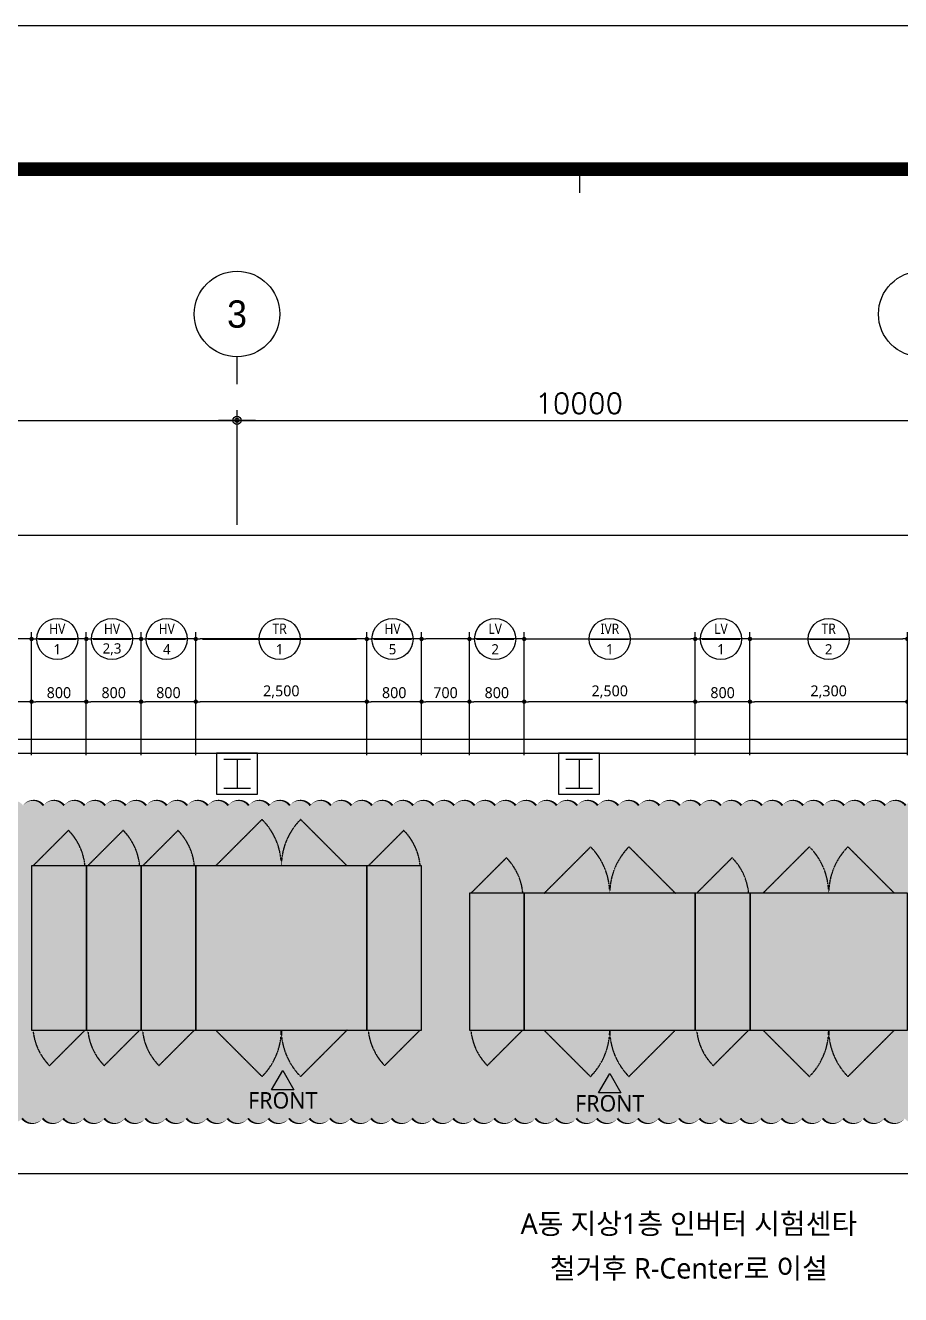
# Model space of a CAD drawing. Header units: millimetres. Extents: x -168200 to -84100, y 0 to 59400.
# Drawn here: x -137301 to -124508, y 40845 to 59400 of the extents above; entities that cross this region are included whole.
import ezdxf
from ezdxf.enums import TextEntityAlignment as Align
from ezdxf.xclip import XClip

# ---------------------------------------------------------------- set-up
doc = ezdxf.new("R2010")
doc.units = ezdxf.units.MM
doc.header["$XCLIPFRAME"] = 0
for name, pattern in [('CEN', [62, 60, -1, 0, -1]), ('CENTER', [55, 50, -2, 1, -2]), ('HIDDEN', [0.375, 0.25, -0.125])]:
    doc.linetypes.add(name, pattern=pattern)
doc.layers.get('Defpoints').update_dxf_attribs({"color": 167})
for name, color, linetype in [('arch', 8, 'Continuous'), ('cen', 1, 'CENTER'), ('DIM', 6, 'Continuous'), ('J', 7, 'Continuous'), ('SOL', 252, 'Continuous'), ('SYM', 3, 'Continuous'), ('XR-SHEET-SHT', 5, 'Continuous'), ('XREF', 7, 'CEN')]:
    doc.layers.add(name, color=color, linetype=linetype)
doc.layers.add('XR-SHEET-TEMP', color=171, linetype='Continuous', plot=False)
doc.styles.add('2', font='romanc.shx', dxfattribs={"bigfont": 'gsg1.shx'})
doc.styles.add('arch', font='romans.shx', dxfattribs={"bigfont": 'GHS.SHX'})
doc.styles.add('GHS', font='malgun.ttf')
doc.styles.add('굴림', font='')
doc.styles.add('맑은고딕', font='malgun.ttf')
doc.styles.get('굴림').set_extended_font_data('Gulim')
doc.dimstyles.new('Copy of PSD MI', dxfattribs={"dimscale": 100, "dimtxt": 1.5, "dimasz": 0.8, "dimexe": 1.25, "dimexo": 1.5, "dimgap": 0.6, "dimtad": 1, "dimdec": 0, "dimzin": 1, "dimdsep": 46, "dimlunit": 6, "dimtxsty": '맑은고딕', "dimblk": 'DOT', "dimcen": 2.5, "dimadec": 0, "dimazin": 0, "dimtfac": 1, "dimtdec": 0, "dimtix": 1, "dimtmove": 2, "dimatfit": 3, "dimfxl": 1, "dimtolj": 1, "dimtzin": 1, "dimarcsym": 0})
doc.dimstyles.new('치수~', dxfattribs={"dimscale": 200, "dimtxt": 3, "dimasz": 1.2, "dimexe": 1.5, "dimexo": 1.5, "dimgap": 1, "dimtad": 1, "dimdec": 0, "dimrnd": 0.25, "dimzin": 0, "dimdsep": 46, "dimtxsty": '2', "dimblk": 'Dimdot', "dimcen": 5, "dimclrd": 256, "dimclre": 256, "dimclrt": 256, "dimadec": 0, "dimazin": 0, "dimtfac": 1, "dimtdec": 0, "dimtix": 1, "dimtmove": 2, "dimatfit": 1, "dimldrblk": 'DIMDOT1', "dimfxl": 1, "dimtolj": 1, "dimtzin": 0, "dimarcsym": 0})

# ---------------------------------------------------------------- blocks, each defined once
blk = doc.blocks.new('Dimdot')
at = {"layer": 'arch', "linetype": 'Continuous'}
blk.add_line((-2.25, 0), (2.25, 0), dxfattribs=at)
for radius in [0.5, 0.25]:
    blk.add_circle((0, 0), radius, dxfattribs=at)
blk = doc.blocks.new('*D4')
at = {"layer": 'arch', "lineweight": -2, "transparency": 16777216}
for p, q in [((-144207, 52097), (-144207, 53775)), ((-144087, 53625), (-134327, 53625)), ((-134207, 52097), (-134207, 53775))]:
    blk.add_line(p, q, dxfattribs=at)
at = {"layer": 'Defpoints', "color": 0, "transparency": 16777216}
for p in [(-134207, 53625), (-144207, 51947), (-134207, 51947)]:
    blk.add_point(p, dxfattribs=at)
at = {"layer": 'arch', "lineweight": -2, "transparency": 16777216, "xscale": 120, "yscale": 120, "zscale": 120, "rotation": 180}
blk.add_blockref('Dimdot', (-144207, 53625), dxfattribs=at)
at = {"layer": 'arch', "lineweight": -2, "transparency": 16777216, "xscale": 120, "yscale": 120, "zscale": 120}
blk.add_blockref('Dimdot', (-134207, 53625), dxfattribs=at)
at = {"layer": 'arch', "transparency": 16777216, "insert": (-139207, 53875), "char_height": 300, "attachment_point": 5, "style": 'arch'}
blk.add_mtext('\\A1;10000', dxfattribs=at)
blk = doc.blocks.new('DIMDOT1')
blk.add_hatch(color=256).paths.add_polyline_path([(0.5, 0, 1), (-0.5, 0, 1)])
blk.add_line((-2, 0), (2, 0))
blk.add_circle((0, 0), 0.5)
blk = doc.blocks.new('*D5')
at = {"layer": 'arch', "lineweight": -2, "transparency": 16777216}
for p, q in [((-134207, 52097), (-134207, 53775)), ((-134087, 53625), (-124327, 53625)), ((-124207, 52097), (-124207, 53775))]:
    blk.add_line(p, q, dxfattribs=at)
at = {"layer": 'Defpoints', "color": 0, "transparency": 16777216}
for p in [(-124207, 53625), (-134207, 51947), (-124207, 51947)]:
    blk.add_point(p, dxfattribs=at)
at = {"layer": 'arch', "lineweight": -2, "transparency": 16777216, "xscale": 120, "yscale": 120, "zscale": 120, "rotation": 180}
blk.add_blockref('Dimdot', (-134207, 53625), dxfattribs=at)
at = {"layer": 'arch', "lineweight": -2, "transparency": 16777216, "xscale": 120, "yscale": 120, "zscale": 120}
blk.add_blockref('Dimdot', (-124207, 53625), dxfattribs=at)
at = {"layer": 'arch', "transparency": 16777216, "insert": (-129207, 53875), "char_height": 300, "attachment_point": 5, "style": 'arch'}
blk.add_mtext('\\A1;10000', dxfattribs=at)
blk = doc.blocks.new('H기둥')
at = {"color": 0, "ltscale": 200}
for p, q in [((105, 512), (495, 512)), ((300, 512), (300, 88)), ((105, 88), (495, 88))]:
    blk.add_line(p, q, dxfattribs=at)
blk.add_lwpolyline([(0, 0), (600, 0), (600, 600), (0, 600)], close=True, dxfattribs=at)
blk = doc.blocks.new('XR-A동', base_point=(461, 408))
at = {"layer": 'arch', "ltscale": 200}
for p, q in [((31397, 86337), (71525, 86337)), ((31397, 86137), (71525, 86137))]:
    blk.add_line(p, q, dxfattribs=at)
for p in [(38425, 85537), (43425, 85537)]:
    blk.add_blockref('H기둥', p, dxfattribs=at)
blk = doc.blocks.new('XR-FORM-EE', base_point=(461, 408))
at = {"layer": 'XR-SHEET-SHT', "color": 5}
blk.add_lwpolyline([(0, 118800), (168200, 118800), (168200, 0), (0, 0)], close=True, dxfattribs=at)
at = {"layer": 'XR-SHEET-SHT', "color": 5, "const_width": 400}
blk.add_lwpolyline([(9300, 114600), (163900, 114600), (163900, 4200), (9300, 4200)], close=True, dxfattribs=at)
at = {"layer": 'XR-SHEET-TEMP'}
blk.add_line((78000, 114600), (78000, 113900), dxfattribs=at)
blk = doc.blocks.new('DOT')
at = {"layer": 'cen', "color": 0, "linetype": 'ByBlock'}
blk.add_line((-0.5, 0), (-1, 0), dxfattribs=at)
at = {"layer": 'cen', "color": 0, "linetype": 'ByBlock', "const_width": 0.5}
blk.add_lwpolyline([(-0.25, 0, 1), (0.25, 0, 1)], format="xyb", close=True, dxfattribs=at)
blk = doc.blocks.new('*D18')
at = {"layer": 'Defpoints', "color": 0, "transparency": 16777216}
for p in [(-138027, 49513), (-138027, 48612), (-137210, 48612)]:
    blk.add_point(p, dxfattribs=at)
at = {"layer": 'DIM', "color": 0, "lineweight": -2, "ltscale": 2, "transparency": 16777216}
for p, q in [((-138027, 48732), (-138027, 49613)), ((-137210, 48732), (-137210, 49613)), ((-137274, 49513), (-137963, 49513))]:
    blk.add_line(p, q, dxfattribs=at)
at = {"layer": 'DIM', "color": 0, "lineweight": -2, "transparency": 16777216, "xscale": 64, "yscale": 64, "zscale": 64, "rotation": 180}
blk.add_blockref('DOT', (-138027, 49513), dxfattribs=at)
at = {"layer": 'DIM', "color": 0, "lineweight": -2, "transparency": 16777216, "xscale": 64, "yscale": 64, "zscale": 64}
blk.add_blockref('DOT', (-137210, 49513), dxfattribs=at)
at = {"layer": 'DIM', "color": 3, "transparency": 16777216, "insert": (-137618, 49644), "char_height": 160, "attachment_point": 5, "style": '맑은고딕'}
blk.add_mtext('\\A1;818', dxfattribs=at)
blk = doc.blocks.new('*D19')
at = {"layer": 'Defpoints', "color": 0, "transparency": 16777216}
for p in [(-137210, 49513), (-137210, 48612), (-136410, 48612)]:
    blk.add_point(p, dxfattribs=at)
at = {"layer": 'DIM', "color": 0, "lineweight": -2, "ltscale": 2, "transparency": 16777216}
for p, q in [((-137210, 48732), (-137210, 49613)), ((-136410, 48732), (-136410, 49613)), ((-136474, 49513), (-137146, 49513))]:
    blk.add_line(p, q, dxfattribs=at)
at = {"layer": 'DIM', "color": 0, "lineweight": -2, "transparency": 16777216, "xscale": 64, "yscale": 64, "zscale": 64, "rotation": 180}
blk.add_blockref('DOT', (-137210, 49513), dxfattribs=at)
at = {"layer": 'DIM', "color": 0, "lineweight": -2, "transparency": 16777216, "xscale": 64, "yscale": 64, "zscale": 64}
blk.add_blockref('DOT', (-136410, 49513), dxfattribs=at)
at = {"layer": 'DIM', "color": 3, "transparency": 16777216, "insert": (-136810, 49644), "char_height": 160, "attachment_point": 5, "style": '맑은고딕'}
blk.add_mtext('\\A1;800', dxfattribs=at)
blk = doc.blocks.new('*D20')
at = {"layer": 'Defpoints', "color": 0, "transparency": 16777216}
for p in [(-136410, 49513), (-136410, 48612), (-135610, 48612)]:
    blk.add_point(p, dxfattribs=at)
at = {"layer": 'DIM', "color": 0, "lineweight": -2, "ltscale": 2, "transparency": 16777216}
for p, q in [((-136410, 48732), (-136410, 49613)), ((-135610, 48732), (-135610, 49613)), ((-135674, 49513), (-136346, 49513))]:
    blk.add_line(p, q, dxfattribs=at)
at = {"layer": 'DIM', "color": 0, "lineweight": -2, "transparency": 16777216, "xscale": 64, "yscale": 64, "zscale": 64, "rotation": 180}
blk.add_blockref('DOT', (-136410, 49513), dxfattribs=at)
at = {"layer": 'DIM', "color": 0, "lineweight": -2, "transparency": 16777216, "xscale": 64, "yscale": 64, "zscale": 64}
blk.add_blockref('DOT', (-135610, 49513), dxfattribs=at)
at = {"layer": 'DIM', "color": 3, "transparency": 16777216, "insert": (-136010, 49644), "char_height": 160, "attachment_point": 5, "style": '맑은고딕'}
blk.add_mtext('\\A1;800', dxfattribs=at)
blk = doc.blocks.new('*D21')
at = {"layer": 'Defpoints', "color": 0, "transparency": 16777216}
for p in [(-135610, 49513), (-135610, 48612), (-134810, 48612)]:
    blk.add_point(p, dxfattribs=at)
at = {"layer": 'DIM', "color": 0, "lineweight": -2, "ltscale": 2, "transparency": 16777216}
for p, q in [((-135610, 48732), (-135610, 49613)), ((-134810, 48732), (-134810, 49613)), ((-134874, 49513), (-135546, 49513))]:
    blk.add_line(p, q, dxfattribs=at)
at = {"layer": 'DIM', "color": 0, "lineweight": -2, "transparency": 16777216, "xscale": 64, "yscale": 64, "zscale": 64, "rotation": 180}
blk.add_blockref('DOT', (-135610, 49513), dxfattribs=at)
at = {"layer": 'DIM', "color": 0, "lineweight": -2, "transparency": 16777216, "xscale": 64, "yscale": 64, "zscale": 64}
blk.add_blockref('DOT', (-134810, 49513), dxfattribs=at)
at = {"layer": 'DIM', "color": 3, "transparency": 16777216, "insert": (-135210, 49644), "char_height": 160, "attachment_point": 5, "style": '맑은고딕'}
blk.add_mtext('\\A1;800', dxfattribs=at)
blk = doc.blocks.new('*D22')
at = {"layer": 'Defpoints', "color": 0, "transparency": 16777216}
for p in [(-130810, 49513), (-130810, 48612), (-130010, 48612)]:
    blk.add_point(p, dxfattribs=at)
at = {"layer": 'DIM', "color": 0, "lineweight": -2, "ltscale": 2, "transparency": 16777216}
for p, q in [((-130810, 48732), (-130810, 49613)), ((-130010, 48732), (-130010, 49613)), ((-130074, 49513), (-130746, 49513))]:
    blk.add_line(p, q, dxfattribs=at)
at = {"layer": 'DIM', "color": 0, "lineweight": -2, "transparency": 16777216, "xscale": 64, "yscale": 64, "zscale": 64, "rotation": 180}
blk.add_blockref('DOT', (-130810, 49513), dxfattribs=at)
at = {"layer": 'DIM', "color": 0, "lineweight": -2, "transparency": 16777216, "xscale": 64, "yscale": 64, "zscale": 64}
blk.add_blockref('DOT', (-130010, 49513), dxfattribs=at)
at = {"layer": 'DIM', "color": 3, "transparency": 16777216, "insert": (-130410, 49644), "char_height": 160, "attachment_point": 5, "style": '맑은고딕'}
blk.add_mtext('\\A1;{800}', dxfattribs=at)
blk = doc.blocks.new('*D23')
at = {"layer": 'Defpoints', "color": 0, "transparency": 16777216}
for p in [(-130010, 49513), (-130010, 48612), (-127510, 48612)]:
    blk.add_point(p, dxfattribs=at)
at = {"layer": 'DIM', "color": 0, "lineweight": -2, "ltscale": 2, "transparency": 16777216}
for p, q in [((-130010, 48732), (-130010, 49613)), ((-127510, 48732), (-127510, 49613)), ((-127574, 49513), (-129946, 49513))]:
    blk.add_line(p, q, dxfattribs=at)
at = {"layer": 'DIM', "color": 0, "lineweight": -2, "transparency": 16777216, "xscale": 64, "yscale": 64, "zscale": 64, "rotation": 180}
blk.add_blockref('DOT', (-130010, 49513), dxfattribs=at)
at = {"layer": 'DIM', "color": 0, "lineweight": -2, "transparency": 16777216, "xscale": 64, "yscale": 64, "zscale": 64}
blk.add_blockref('DOT', (-127510, 49513), dxfattribs=at)
at = {"layer": 'DIM', "color": 3, "transparency": 16777216, "insert": (-128760, 49657), "char_height": 160, "attachment_point": 5, "style": '맑은고딕'}
blk.add_mtext('\\A1;2,500', dxfattribs=at)
blk = doc.blocks.new('*D24')
at = {"layer": 'Defpoints', "color": 0, "transparency": 16777216}
for p in [(-127510, 49513), (-127510, 48612), (-126710, 48612)]:
    blk.add_point(p, dxfattribs=at)
at = {"layer": 'DIM', "color": 0, "lineweight": -2, "ltscale": 2, "transparency": 16777216}
for p, q in [((-127510, 48732), (-127510, 49613)), ((-126710, 48732), (-126710, 49613)), ((-126774, 49513), (-127446, 49513))]:
    blk.add_line(p, q, dxfattribs=at)
at = {"layer": 'DIM', "color": 0, "lineweight": -2, "transparency": 16777216, "xscale": 64, "yscale": 64, "zscale": 64, "rotation": 180}
blk.add_blockref('DOT', (-127510, 49513), dxfattribs=at)
at = {"layer": 'DIM', "color": 0, "lineweight": -2, "transparency": 16777216, "xscale": 64, "yscale": 64, "zscale": 64}
blk.add_blockref('DOT', (-126710, 49513), dxfattribs=at)
at = {"layer": 'DIM', "color": 3, "transparency": 16777216, "insert": (-127110, 49644), "char_height": 160, "attachment_point": 5, "style": '맑은고딕'}
blk.add_mtext('\\A1;800', dxfattribs=at)
blk = doc.blocks.new('*D25')
at = {"layer": 'Defpoints', "color": 0, "transparency": 16777216}
for p in [(-126710, 49513), (-126710, 48612), (-124410, 48612)]:
    blk.add_point(p, dxfattribs=at)
at = {"layer": 'DIM', "color": 0, "lineweight": -2, "ltscale": 2, "transparency": 16777216}
for p, q in [((-126710, 48732), (-126710, 49613)), ((-124410, 48732), (-124410, 49613)), ((-124474, 49513), (-126646, 49513))]:
    blk.add_line(p, q, dxfattribs=at)
at = {"layer": 'DIM', "color": 0, "lineweight": -2, "transparency": 16777216, "xscale": 64, "yscale": 64, "zscale": 64, "rotation": 180}
blk.add_blockref('DOT', (-126710, 49513), dxfattribs=at)
at = {"layer": 'DIM', "color": 0, "lineweight": -2, "transparency": 16777216, "xscale": 64, "yscale": 64, "zscale": 64}
blk.add_blockref('DOT', (-124410, 49513), dxfattribs=at)
at = {"layer": 'DIM', "color": 3, "transparency": 16777216, "insert": (-125560, 49657), "char_height": 160, "attachment_point": 5, "style": '맑은고딕'}
blk.add_mtext('\\A1;2,300', dxfattribs=at)
blk = doc.blocks.new('*D29')
at = {"layer": 'Defpoints', "color": 0, "transparency": 16777216}
for p in [(-134810, 49513), (-134810, 48612), (-132310, 48612)]:
    blk.add_point(p, dxfattribs=at)
at = {"layer": 'DIM', "color": 0, "lineweight": -2, "ltscale": 2, "transparency": 16777216}
for p, q in [((-134810, 48732), (-134810, 49613)), ((-132310, 48732), (-132310, 49613)), ((-132374, 49513), (-134746, 49513))]:
    blk.add_line(p, q, dxfattribs=at)
at = {"layer": 'DIM', "color": 0, "lineweight": -2, "transparency": 16777216, "xscale": 64, "yscale": 64, "zscale": 64, "rotation": 180}
blk.add_blockref('DOT', (-134810, 49513), dxfattribs=at)
at = {"layer": 'DIM', "color": 0, "lineweight": -2, "transparency": 16777216, "xscale": 64, "yscale": 64, "zscale": 64}
blk.add_blockref('DOT', (-132310, 49513), dxfattribs=at)
at = {"layer": 'DIM', "color": 3, "transparency": 16777216, "insert": (-133560, 49657), "char_height": 160, "attachment_point": 5, "style": '맑은고딕'}
blk.add_mtext('\\A1;2,500', dxfattribs=at)
blk = doc.blocks.new('*D30')
at = {"layer": 'Defpoints', "color": 0, "transparency": 16777216}
for p in [(-132310, 49513), (-132310, 48612), (-131510, 48612)]:
    blk.add_point(p, dxfattribs=at)
at = {"layer": 'DIM', "color": 0, "lineweight": -2, "ltscale": 2, "transparency": 16777216}
for p, q in [((-132310, 48732), (-132310, 49613)), ((-131510, 48732), (-131510, 49613)), ((-131574, 49513), (-132246, 49513))]:
    blk.add_line(p, q, dxfattribs=at)
at = {"layer": 'DIM', "color": 0, "lineweight": -2, "transparency": 16777216, "xscale": 64, "yscale": 64, "zscale": 64, "rotation": 180}
blk.add_blockref('DOT', (-132310, 49513), dxfattribs=at)
at = {"layer": 'DIM', "color": 0, "lineweight": -2, "transparency": 16777216, "xscale": 64, "yscale": 64, "zscale": 64}
blk.add_blockref('DOT', (-131510, 49513), dxfattribs=at)
at = {"layer": 'DIM', "color": 3, "transparency": 16777216, "insert": (-131910, 49644), "char_height": 160, "attachment_point": 5, "style": '맑은고딕'}
blk.add_mtext('\\A1;800', dxfattribs=at)
blk = doc.blocks.new('*D34')
at = {"layer": 'Defpoints', "color": 0, "transparency": 16777216}
for p in [(-132310, 50430), (-132310, 48612), (-131510, 48612)]:
    blk.add_point(p, dxfattribs=at)
at = {"layer": 'DIM', "color": 0, "lineweight": -2, "ltscale": 2, "transparency": 16777216}
for p, q in [((-132310, 48732), (-132310, 50530)), ((-131510, 48732), (-131510, 50530)), ((-131574, 50430), (-132246, 50430))]:
    blk.add_line(p, q, dxfattribs=at)
at = {"layer": 'DIM', "color": 0, "lineweight": -2, "transparency": 16777216, "xscale": 64, "yscale": 64, "zscale": 64, "rotation": 180}
blk.add_blockref('DOT', (-132310, 50430), dxfattribs=at)
at = {"layer": 'DIM', "color": 0, "lineweight": -2, "transparency": 16777216, "xscale": 64, "yscale": 64, "zscale": 64}
blk.add_blockref('DOT', (-131510, 50430), dxfattribs=at)
blk = doc.blocks.new('*D35')
at = {"layer": 'Defpoints', "color": 0, "transparency": 16777216}
for p in [(-134810, 50430), (-134810, 48612), (-132310, 48612)]:
    blk.add_point(p, dxfattribs=at)
at = {"layer": 'DIM', "color": 0, "lineweight": -2, "ltscale": 2, "transparency": 16777216}
for p, q in [((-134810, 48732), (-134810, 50530)), ((-132310, 48732), (-132310, 50530)), ((-132374, 50430), (-134746, 50430))]:
    blk.add_line(p, q, dxfattribs=at)
at = {"layer": 'DIM', "color": 0, "lineweight": -2, "transparency": 16777216, "xscale": 64, "yscale": 64, "zscale": 64, "rotation": 180}
blk.add_blockref('DOT', (-134810, 50430), dxfattribs=at)
at = {"layer": 'DIM', "color": 0, "lineweight": -2, "transparency": 16777216, "xscale": 64, "yscale": 64, "zscale": 64}
blk.add_blockref('DOT', (-132310, 50430), dxfattribs=at)
blk = doc.blocks.new('*D36')
at = {"layer": 'Defpoints', "color": 0, "transparency": 16777216}
for p in [(-135610, 50430), (-135610, 48612), (-134810, 48612)]:
    blk.add_point(p, dxfattribs=at)
at = {"layer": 'DIM', "color": 0, "lineweight": -2, "ltscale": 2, "transparency": 16777216}
for p, q in [((-135610, 48732), (-135610, 50530)), ((-134810, 48732), (-134810, 50530)), ((-134874, 50430), (-135546, 50430))]:
    blk.add_line(p, q, dxfattribs=at)
at = {"layer": 'DIM', "color": 0, "lineweight": -2, "transparency": 16777216, "xscale": 64, "yscale": 64, "zscale": 64, "rotation": 180}
blk.add_blockref('DOT', (-135610, 50430), dxfattribs=at)
at = {"layer": 'DIM', "color": 0, "lineweight": -2, "transparency": 16777216, "xscale": 64, "yscale": 64, "zscale": 64}
blk.add_blockref('DOT', (-134810, 50430), dxfattribs=at)
blk = doc.blocks.new('*D37')
at = {"layer": 'Defpoints', "color": 0, "transparency": 16777216}
for p in [(-136410, 50430), (-136410, 48612), (-135610, 48612)]:
    blk.add_point(p, dxfattribs=at)
at = {"layer": 'DIM', "color": 0, "lineweight": -2, "ltscale": 2, "transparency": 16777216}
for p, q in [((-136410, 48732), (-136410, 50530)), ((-135610, 48732), (-135610, 50530)), ((-135674, 50430), (-136346, 50430))]:
    blk.add_line(p, q, dxfattribs=at)
at = {"layer": 'DIM', "color": 0, "lineweight": -2, "transparency": 16777216, "xscale": 64, "yscale": 64, "zscale": 64, "rotation": 180}
blk.add_blockref('DOT', (-136410, 50430), dxfattribs=at)
at = {"layer": 'DIM', "color": 0, "lineweight": -2, "transparency": 16777216, "xscale": 64, "yscale": 64, "zscale": 64}
blk.add_blockref('DOT', (-135610, 50430), dxfattribs=at)
blk = doc.blocks.new('*D38')
at = {"layer": 'Defpoints', "color": 0, "transparency": 16777216}
for p in [(-137210, 50430), (-137210, 48612), (-136410, 48612)]:
    blk.add_point(p, dxfattribs=at)
at = {"layer": 'DIM', "color": 0, "lineweight": -2, "ltscale": 2, "transparency": 16777216}
for p, q in [((-137210, 48732), (-137210, 50530)), ((-136410, 48732), (-136410, 50530)), ((-136474, 50430), (-137146, 50430))]:
    blk.add_line(p, q, dxfattribs=at)
at = {"layer": 'DIM', "color": 0, "lineweight": -2, "transparency": 16777216, "xscale": 64, "yscale": 64, "zscale": 64, "rotation": 180}
blk.add_blockref('DOT', (-137210, 50430), dxfattribs=at)
at = {"layer": 'DIM', "color": 0, "lineweight": -2, "transparency": 16777216, "xscale": 64, "yscale": 64, "zscale": 64}
blk.add_blockref('DOT', (-136410, 50430), dxfattribs=at)
blk = doc.blocks.new('*D39')
at = {"layer": 'Defpoints', "color": 0, "transparency": 16777216}
for p in [(-138027, 50430), (-138027, 48612), (-137210, 48612)]:
    blk.add_point(p, dxfattribs=at)
at = {"layer": 'DIM', "color": 0, "lineweight": -2, "ltscale": 2, "transparency": 16777216}
for p, q in [((-138027, 48732), (-138027, 50530)), ((-137210, 48732), (-137210, 50530)), ((-137274, 50430), (-137963, 50430))]:
    blk.add_line(p, q, dxfattribs=at)
at = {"layer": 'DIM', "color": 0, "lineweight": -2, "transparency": 16777216, "xscale": 64, "yscale": 64, "zscale": 64, "rotation": 180}
blk.add_blockref('DOT', (-138027, 50430), dxfattribs=at)
at = {"layer": 'DIM', "color": 0, "lineweight": -2, "transparency": 16777216, "xscale": 64, "yscale": 64, "zscale": 64}
blk.add_blockref('DOT', (-137210, 50430), dxfattribs=at)
blk = doc.blocks.new('*D46')
at = {"layer": 'Defpoints', "color": 0, "transparency": 16777216}
for p in [(-124410, 50430), (-126710, 48613), (-124410, 48613)]:
    blk.add_point(p, dxfattribs=at)
at = {"layer": 'DIM', "color": 0, "lineweight": -2, "ltscale": 2, "transparency": 16777216}
for p, q in [((-126710, 48733), (-126710, 50530)), ((-124410, 48733), (-124410, 50530)), ((-126646, 50430), (-124474, 50430))]:
    blk.add_line(p, q, dxfattribs=at)
at = {"layer": 'DIM', "color": 0, "lineweight": -2, "transparency": 16777216, "xscale": 64, "yscale": 64, "zscale": 64, "rotation": 180}
blk.add_blockref('DOT', (-126710, 50430), dxfattribs=at)
at = {"layer": 'DIM', "color": 0, "lineweight": -2, "transparency": 16777216, "xscale": 64, "yscale": 64, "zscale": 64}
blk.add_blockref('DOT', (-124410, 50430), dxfattribs=at)
blk = doc.blocks.new('*D47')
at = {"layer": 'Defpoints', "color": 0, "transparency": 16777216}
for p in [(-127510, 50430), (-127510, 48613), (-126710, 48613)]:
    blk.add_point(p, dxfattribs=at)
at = {"layer": 'DIM', "color": 0, "lineweight": -2, "ltscale": 2, "transparency": 16777216}
for p, q in [((-127510, 48733), (-127510, 50530)), ((-126710, 48733), (-126710, 50530)), ((-126774, 50430), (-127446, 50430))]:
    blk.add_line(p, q, dxfattribs=at)
at = {"layer": 'DIM', "color": 0, "lineweight": -2, "transparency": 16777216, "xscale": 64, "yscale": 64, "zscale": 64, "rotation": 180}
blk.add_blockref('DOT', (-127510, 50430), dxfattribs=at)
at = {"layer": 'DIM', "color": 0, "lineweight": -2, "transparency": 16777216, "xscale": 64, "yscale": 64, "zscale": 64}
blk.add_blockref('DOT', (-126710, 50430), dxfattribs=at)
blk = doc.blocks.new('*D48')
at = {"layer": 'Defpoints', "color": 0, "transparency": 16777216}
for p in [(-127510, 50430), (-130010, 48613), (-127510, 48613)]:
    blk.add_point(p, dxfattribs=at)
at = {"layer": 'DIM', "color": 0, "lineweight": -2, "ltscale": 2, "transparency": 16777216}
for p, q in [((-130010, 48733), (-130010, 50530)), ((-127510, 48733), (-127510, 50530)), ((-129946, 50430), (-127574, 50430))]:
    blk.add_line(p, q, dxfattribs=at)
at = {"layer": 'DIM', "color": 0, "lineweight": -2, "transparency": 16777216, "xscale": 64, "yscale": 64, "zscale": 64, "rotation": 180}
blk.add_blockref('DOT', (-130010, 50430), dxfattribs=at)
at = {"layer": 'DIM', "color": 0, "lineweight": -2, "transparency": 16777216, "xscale": 64, "yscale": 64, "zscale": 64}
blk.add_blockref('DOT', (-127510, 50430), dxfattribs=at)
blk = doc.blocks.new('*D49')
at = {"layer": 'Defpoints', "color": 0, "transparency": 16777216}
for p in [(-130810, 50430), (-130810, 48613), (-130010, 48613)]:
    blk.add_point(p, dxfattribs=at)
at = {"layer": 'DIM', "color": 0, "lineweight": -2, "ltscale": 2, "transparency": 16777216}
for p, q in [((-130810, 48733), (-130810, 50530)), ((-130010, 48733), (-130010, 50530)), ((-130074, 50430), (-130746, 50430))]:
    blk.add_line(p, q, dxfattribs=at)
at = {"layer": 'DIM', "color": 0, "lineweight": -2, "transparency": 16777216, "xscale": 64, "yscale": 64, "zscale": 64, "rotation": 180}
blk.add_blockref('DOT', (-130810, 50430), dxfattribs=at)
at = {"layer": 'DIM', "color": 0, "lineweight": -2, "transparency": 16777216, "xscale": 64, "yscale": 64, "zscale": 64}
blk.add_blockref('DOT', (-130010, 50430), dxfattribs=at)
blk = doc.blocks.new('*D52')
at = {"layer": 'Defpoints', "color": 0, "transparency": 16777216}
for p in [(-131510, 49513), (-131510, 48612), (-130810, 48612)]:
    blk.add_point(p, dxfattribs=at)
at = {"layer": 'DIM', "color": 0, "lineweight": -2, "ltscale": 2, "transparency": 16777216}
for p, q in [((-131510, 48732), (-131510, 49613)), ((-130810, 48732), (-130810, 49613)), ((-130874, 49513), (-131446, 49513))]:
    blk.add_line(p, q, dxfattribs=at)
at = {"layer": 'DIM', "color": 0, "lineweight": -2, "transparency": 16777216, "xscale": 64, "yscale": 64, "zscale": 64, "rotation": 180}
blk.add_blockref('DOT', (-131510, 49513), dxfattribs=at)
at = {"layer": 'DIM', "color": 0, "lineweight": -2, "transparency": 16777216, "xscale": 64, "yscale": 64, "zscale": 64}
blk.add_blockref('DOT', (-130810, 49513), dxfattribs=at)
at = {"layer": 'DIM', "color": 3, "transparency": 16777216, "insert": (-131160, 49644), "char_height": 160, "attachment_point": 5, "style": '맑은고딕'}
blk.add_mtext('\\A1;700', dxfattribs=at)
blk = doc.blocks.new('*D53')
at = {"layer": 'Defpoints', "color": 0, "transparency": 16777216}
for p in [(-131510, 50430), (-131510, 48613), (-130810, 48613)]:
    blk.add_point(p, dxfattribs=at)
at = {"layer": 'DIM', "color": 0, "lineweight": -2, "ltscale": 2, "transparency": 16777216}
for p, q in [((-131510, 48733), (-131510, 50530)), ((-130810, 48733), (-130810, 50530)), ((-130874, 50430), (-131446, 50430))]:
    blk.add_line(p, q, dxfattribs=at)
at = {"layer": 'DIM', "color": 0, "lineweight": -2, "transparency": 16777216, "xscale": 64, "yscale": 64, "zscale": 64, "rotation": 180}
blk.add_blockref('DOT', (-131510, 50430), dxfattribs=at)
at = {"layer": 'DIM', "color": 0, "lineweight": -2, "transparency": 16777216, "xscale": 64, "yscale": 64, "zscale": 64}
blk.add_blockref('DOT', (-130810, 50430), dxfattribs=at)

msp = doc.modelspace()

# ---------------------------------------------------------------- hatches: boundary and pattern name
at = {"layer": 'SOL'}
msp.add_hatch(color=256, dxfattribs=at).paths.add_polyline_path([(-137634.8, 47996.1, -0.5), (-137334.8, 47996.1, -0.5), (-137034.8, 47996.1, -0.5), (-136734.8, 47996.1, -0.5), (-136434.8, 47996.1, -0.5), (-136134.8, 47996.1, -0.5), (-135834.8, 47996.1, -0.5), (-135534.8, 47996.1, -0.5), (-135234.8, 47996.1, -0.5), (-134934.8, 47996.1, -0.5), (-134634.8, 47996.1, -0.5), (-134334.8, 47996.1, -0.5), (-134034.8, 47996.1, -0.5), (-133734.8, 47996.1, -0.5), (-133434.8, 47996.1, -0.5), (-133134.8, 47996.1, -0.5), (-132834.8, 47996.1, -0.5), (-132534.8, 47996.1, -0.5), (-132234.8, 47996.1, -0.5), (-131934.8, 47996.1, -0.5), (-131634.8, 47996.1, -0.5), (-131334.8, 47996.1, -0.5), (-131034.8, 47996.1, -0.5), (-130734.8, 47996.1, -0.5), (-130434.8, 47996.1, -0.5), (-130134.8, 47996.1, -0.5), (-129834.8, 47996.1, -0.5), (-129534.8, 47996.1, -0.5), (-129234.8, 47996.1, -0.5), (-128934.8, 47996.1, -0.5), (-128634.8, 47996.1, -0.5), (-128334.8, 47996.1, -0.5), (-128034.8, 47996.1, -0.5), (-127734.8, 47996.1, -0.5), (-127434.8, 47996.1, -0.5), (-127134.8, 47996.1, -0.5), (-126834.8, 47996.1, -0.5), (-126534.8, 47996.1, -0.5), (-126234.8, 47996.1, -0.5), (-125934.8, 47996.1, -0.5), (-125634.8, 47996.1, -0.5), (-125334.8, 47996.1, -0.5), (-125034.8, 47996.1, -0.5), (-124734.8, 47996.1, -0.5), (-124434.8, 47996.1, -0.5), (-124134.8, 47996.1, -0.5), (-123834.8, 47996.1, -0.5), (-123534.8, 47996.1, -0.5), (-123234.8, 47996.1, -0.5), (-122934.8, 47996.1, -0.5), (-122634.8, 47996.1, -0.5), (-122334.8, 47996.1, -0.5), (-122034.8, 47996.1, -0.5), (-121734.8, 47996.1, -0.5), (-121434.8, 47996.1, -0.5), (-121134.8, 47996.1, -0.5), (-120834.8, 47996.1, -0.5), (-120534.8, 47996.1, -0.5), (-120234.8, 47996.1, -0.5), (-119934.8, 47996.1, -0.5), (-119634.8, 47996.1, -0.5), (-119334.8, 47996.1, -0.5), (-119034.8, 47996.1, -0.5), (-118734.8, 47996.1, -0.5), (-118434.8, 47996.1, -0.5), (-118178.9, 47952, -0.5), (-118178.9, 47652, -0.5), (-118178.9, 47352, -0.5), (-118178.9, 47052, -0.5), (-118178.9, 46752, -0.5), (-118178.9, 46452, -0.5), (-118178.9, 46152, -0.5), (-118178.9, 45852, -0.5), (-118178.9, 45552, -0.5), (-118178.9, 45252, -0.5), (-118178.9, 44952, -0.5), (-118178.9, 44652, -0.5), (-118178.9, 44352, -0.5), (-118178.9, 44052, -0.5), (-118178.9, 43752, -0.5), (-118178.9, 43452, -0.5), (-118448.5, 43421.6, -0.5), (-118748.5, 43421.6, -0.5), (-119048.5, 43421.6, -0.5), (-119348.5, 43421.6, -0.5), (-119648.5, 43421.6, -0.5), (-119948.5, 43421.6, -0.5), (-120248.5, 43421.6, -0.5), (-120548.5, 43421.6, -0.5), (-120848.5, 43421.6, -0.5), (-121148.5, 43421.6, -0.5), (-121448.5, 43421.6, -0.5), (-121748.5, 43421.6, -0.5), (-122048.5, 43421.6, -0.5), (-122348.5, 43421.6, -0.5), (-122648.5, 43421.6, -0.5), (-122948.5, 43421.6, -0.5), (-123248.5, 43421.6, -0.5), (-123548.5, 43421.6, -0.5), (-123848.5, 43421.6, -0.5), (-124148.5, 43421.6, -0.5), (-124448.5, 43421.6, -0.5), (-124748.5, 43421.6, -0.5), (-125048.5, 43421.6, -0.5), (-125348.5, 43421.6, -0.5), (-125648.5, 43421.6, -0.5), (-125948.5, 43421.6, -0.5), (-126248.5, 43421.6, -0.5), (-126548.5, 43421.6, -0.5), (-126848.5, 43421.6, -0.5), (-127148.5, 43421.6, -0.5), (-127448.5, 43421.6, -0.5), (-127748.5, 43421.6, -0.5), (-128048.5, 43421.6, -0.5), (-128348.5, 43421.6, -0.5), (-128648.5, 43421.6, -0.5), (-128948.5, 43421.6, -0.5), (-129248.5, 43421.6, -0.5), (-129548.5, 43421.6, -0.5), (-129848.5, 43421.6, -0.5), (-130148.5, 43421.6, -0.5), (-130448.5, 43421.6, -0.5), (-130748.5, 43421.6, -0.5), (-131048.5, 43421.6, -0.5), (-131348.5, 43421.6, -0.5), (-131648.5, 43421.6, -0.5), (-131948.5, 43421.6, -0.5), (-132248.5, 43421.6, -0.5), (-132548.5, 43421.6, -0.5), (-132848.5, 43421.6, -0.5), (-133148.5, 43421.6, -0.5), (-133448.5, 43421.6, -0.5), (-133748.5, 43421.6, -0.5), (-134048.5, 43421.6, -0.5), (-134348.5, 43421.6, -0.5), (-134648.5, 43421.6, -0.5), (-134948.5, 43421.6, -0.5), (-135248.5, 43421.6, -0.5), (-135548.5, 43421.6, -0.5), (-135848.5, 43421.6, -0.5), (-136148.5, 43421.6, -0.5), (-136448.5, 43421.6, -0.5), (-136748.5, 43421.6, -0.5), (-137048.5, 43421.6, -0.5), (-137348.5, 43421.6, -0.5), (-137634.8, 43435.3, -0.5), (-137634.8, 43735.3, -0.5), (-137634.8, 44035.3, -0.5), (-137634.8, 44335.3, -0.5), (-137634.8, 44635.3, -0.5), (-137634.8, 44935.3, -0.5), (-137634.8, 45235.3, -0.5), (-137634.8, 45535.3, -0.5), (-137634.8, 45835.3, -0.5), (-137634.8, 46135.3, -0.5), (-137634.8, 46435.3, -0.5), (-137634.8, 46735.3, -0.5), (-137634.8, 47035.3, -0.5), (-137634.8, 47335.3, -0.5), (-137634.8, 47635.3, -0.5), (-137634.8, 47935.3, -0.5)])

# ---------------------------------------------------------------- linework, layer by layer
at = {"layer": 'arch'}
msp.add_line((-134207.3, 54155.3), (-134207.3, 54555.3), dxfattribs=at)
at = {"layer": 'arch', "ltscale": 5}
msp.add_line((-118027.3, 42612.2), (-138027.3, 42612.2), dxfattribs=at)
at = {"layer": 'arch'}
for centre in [(-134207.3, 55180.3), (-124207.3, 55180.3)]:
    msp.add_circle(centre, 625, dxfattribs=at)
at = {"layer": 'DIM'}
for p, q in [((-137109.6, 50429.5, 0), (-136559.6, 50429.5, 0)), ((-137109.6, 50429.5, 0), (-136559.6, 50429.5, 0)), ((-136309.6, 50429.5, 0), (-135759.6, 50429.5, 0)), ((-136309.6, 50429.5, 0), (-135759.6, 50429.5, 0)), ((-135509.6, 50429.5, 0), (-134959.6, 50429.5, 0)), ((-135509.6, 50429.5, 0), (-134959.6, 50429.5, 0)), ((-134709.6, 50429.5, 0), (-132459.6, 50429.5, 0)), ((-133859.6, 50429.5, 0), (-133309.6, 50429.5, 0)), ((-132209.6, 50429.5, 0), (-131659.6, 50429.5, 0)), ((-132209.6, 50429.5, 0), (-131659.6, 50429.5, 0)), ((-130709.6, 50429.5, 0), (-130159.6, 50429.5)), ((-127609.6, 50429.5, 0), (-129859.6, 50429.5)), ((-129034.6, 50429.5, 0), (-128484.6, 50429.5, 0)), ((-127409.6, 50429.5, 0), (-126859.6, 50429.5)), ((-124509.6, 50429.5, 0), (-126559.6, 50429.5)), ((-125834.6, 50429.5, 0), (-125284.6, 50429.5, 0))]:
    msp.add_line(p, q, dxfattribs=at)
for centre in [(-136834.6, 50429.5, 0), (-136034.6, 50429.5, 0), (-135234.6, 50429.5, 0), (-133584.6, 50429.5, 0), (-131934.6, 50429.5, 0), (-130434.6, 50429.5, 0), (-128759.6, 50429.5, 0), (-127134.6, 50429.5, 0), (-125559.6, 50429.5, 0)]:
    msp.add_circle(centre, 300, dxfattribs=at)
at = {"layer": 'J', "color": 3}
for points in [[(-136409.6, 47112.2), (-137209.6, 47112.2), (-137209.6, 44712.2), (-136409.6, 44712.2)], [(-135609.6, 47112.2), (-136409.6, 47112.2), (-136409.6, 44712.2), (-135609.6, 44712.2)], [(-134809.6, 47112.2), (-135609.6, 47112.2), (-135609.6, 44712.2), (-134809.6, 44712.2)], [(-132309.6, 47112.2), (-134809.6, 47112.2), (-134809.6, 44712.2), (-132309.6, 44712.2)], [(-131509.6, 47112.2), (-132309.6, 47112.2), (-132309.6, 44712.2), (-131509.6, 44712.2)], [(-130009.6, 46712.2), (-130809.6, 46712.2), (-130809.6, 44712.2), (-130009.6, 44712.2)], [(-127509.6, 46712.2), (-130009.6, 46712.2), (-130009.6, 44712.2), (-127509.6, 44712.2)], [(-126709.6, 46712.2), (-127509.6, 46712.2), (-127509.6, 44712.2), (-126709.6, 44712.2)], [(-124409.6, 46712.2), (-126709.6, 46712.2), (-126709.6, 44712.2), (-124409.6, 44712.2)]]:
    msp.add_lwpolyline(points, close=True, dxfattribs=at)
at = {"layer": 'SYM', "color": 6, "linetype": 'HIDDEN'}
for p, q in [((-133840.8, 47791), (-134519.6, 47112.2)), ((-132599.6, 47112.2), (-133278.4, 47791)), ((-136670.9, 47631), (-137189.6, 47112.2)), ((-135870.9, 47631), (-136389.6, 47112.2)), ((-135070.9, 47631), (-135589.6, 47112.2)), ((-131770.9, 47631), (-132289.6, 47112.2)), ((-129719.6, 46712.2), (-129040.8, 47391)), ((-128478.4, 47391), (-127799.6, 46712.2)), ((-126519.6, 46712.2), (-125840.8, 47391)), ((-125278.4, 47391), (-124599.6, 46712.2)), ((-130270.9, 47231), (-130789.6, 46712.2)), ((-126970.9, 47231), (-127489.6, 46712.2)), ((-136948.4, 44193.5), (-136429.6, 44712.2)), ((-136148.4, 44193.5), (-135629.6, 44712.2)), ((-135348.4, 44193.5), (-134829.6, 44712.2)), ((-133840.8, 44033.4), (-134519.6, 44712.2)), ((-132599.6, 44712.2), (-133278.4, 44033.4)), ((-132048.4, 44193.5), (-131529.6, 44712.2)), ((-130548.4, 44193.5), (-130029.6, 44712.2)), ((-129719.6, 44712.2), (-129040.8, 44033.4)), ((-128478.4, 44033.4), (-127799.6, 44712.2)), ((-127248.4, 44193.5), (-126729.6, 44712.2)), ((-126519.6, 44712.2), (-125840.8, 44033.4)), ((-125278.4, 44033.4), (-124599.6, 44712.2))]:
    msp.add_line(p, q, dxfattribs=at)
at = {"layer": 'SYM'}
for points in [[(-137334.8, 47996.1, 0, 30, -0.5), (-137034.8, 47996.1, 0, 30, -0.5), (-136734.8, 47996.1, 0, 30, -0.5), (-136434.8, 47996.1, 0, 30, -0.5), (-136134.8, 47996.1, 0, 30, -0.5), (-135834.8, 47996.1, 0, 30, -0.5), (-135534.8, 47996.1, 0, 30, -0.5), (-135234.8, 47996.1, 0, 30, -0.5), (-134934.8, 47996.1, 0, 30, -0.5), (-134634.8, 47996.1, 0, 30, -0.5), (-134334.8, 47996.1, 0, 30, -0.5), (-134034.8, 47996.1, 0, 30, -0.5), (-133734.8, 47996.1, 0, 30, -0.5), (-133434.8, 47996.1, 0, 30, -0.5), (-133134.8, 47996.1, 0, 30, -0.5), (-132834.8, 47996.1, 0, 30, -0.5), (-132534.8, 47996.1, 0, 30, -0.5), (-132234.8, 47996.1, 0, 30, -0.5), (-131934.8, 47996.1, 0, 30, -0.5), (-131634.8, 47996.1, 0, 30, -0.5), (-131334.8, 47996.1, 0, 30, -0.5), (-131034.8, 47996.1, 0, 30, -0.5), (-130734.8, 47996.1, 0, 30, -0.5), (-130434.8, 47996.1, 0, 30, -0.5), (-130134.8, 47996.1, 0, 30, -0.5), (-129834.8, 47996.1, 0, 30, -0.5), (-129534.8, 47996.1, 0, 30, -0.5), (-129234.8, 47996.1, 0, 30, -0.5), (-128934.8, 47996.1, 0, 30, -0.5), (-128634.8, 47996.1, 0, 30, -0.5), (-128334.8, 47996.1, 0, 30, -0.5), (-128034.8, 47996.1, 0, 30, -0.5), (-127734.8, 47996.1, 0, 30, -0.5), (-127434.8, 47996.1, 0, 30, -0.5), (-127134.8, 47996.1, 0, 30, -0.5), (-126834.8, 47996.1, 0, 30, -0.5), (-126534.8, 47996.1, 0, 30, -0.5), (-126234.8, 47996.1, 0, 30, -0.5), (-125934.8, 47996.1, 0, 30, -0.5), (-125634.8, 47996.1, 0, 30, -0.5), (-125334.8, 47996.1, 0, 30, -0.5), (-125034.8, 47996.1, 0, 30, -0.5), (-124734.8, 47996.1, 0, 30, -0.5), (-124434.8, 47996.1, 0, 30, -0.5)], [(-124448.5, 43421.6, 0, 30, -0.5), (-124748.5, 43421.6, 0, 30, -0.5), (-125048.5, 43421.6, 0, 30, -0.5), (-125348.5, 43421.6, 0, 30, -0.5), (-125648.5, 43421.6, 0, 30, -0.5), (-125948.5, 43421.6, 0, 30, -0.5), (-126248.5, 43421.6, 0, 30, -0.5), (-126548.5, 43421.6, 0, 30, -0.5), (-126848.5, 43421.6, 0, 30, -0.5), (-127148.5, 43421.6, 0, 30, -0.5), (-127448.5, 43421.6, 0, 30, -0.5), (-127748.5, 43421.6, 0, 30, -0.5), (-128048.5, 43421.6, 0, 30, -0.5), (-128348.5, 43421.6, 0, 30, -0.5), (-128648.5, 43421.6, 0, 30, -0.5), (-128948.5, 43421.6, 0, 30, -0.5), (-129248.5, 43421.6, 0, 30, -0.5), (-129548.5, 43421.6, 0, 30, -0.5), (-129848.5, 43421.6, 0, 30, -0.5), (-130148.5, 43421.6, 0, 30, -0.5), (-130448.5, 43421.6, 0, 30, -0.5), (-130748.5, 43421.6, 0, 30, -0.5), (-131048.5, 43421.6, 0, 30, -0.5), (-131348.5, 43421.6, 0, 30, -0.5), (-131648.5, 43421.6, 0, 30, -0.5), (-131948.5, 43421.6, 0, 30, -0.5), (-132248.5, 43421.6, 0, 30, -0.5), (-132548.5, 43421.6, 0, 30, -0.5), (-132848.5, 43421.6, 0, 30, -0.5), (-133148.5, 43421.6, 0, 30, -0.5), (-133448.5, 43421.6, 0, 30, -0.5), (-133748.5, 43421.6, 0, 30, -0.5), (-134048.5, 43421.6, 0, 30, -0.5), (-134348.5, 43421.6, 0, 30, -0.5), (-134648.5, 43421.6, 0, 30, -0.5), (-134948.5, 43421.6, 0, 30, -0.5), (-135248.5, 43421.6, 0, 30, -0.5), (-135548.5, 43421.6, 0, 30, -0.5), (-135848.5, 43421.6, 0, 30, -0.5), (-136148.5, 43421.6, 0, 30, -0.5), (-136448.5, 43421.6, 0, 30, -0.5), (-136748.5, 43421.6, 0, 30, -0.5), (-137048.5, 43421.6, 0, 30, -0.5), (-137348.5, 43421.6, 0, 30, -0.5)]]:
    msp.add_lwpolyline(points, format="xyseb", dxfattribs=at)
at = {"layer": 'SYM', "color": 6}
for points in [[(-133701.2, 43839.6), (-133538.5, 44121.5), (-133375.7, 43839.6)], [(-128922.2, 43795.9), (-128759.5, 44077.8), (-128596.7, 43795.9)]]:
    msp.add_lwpolyline(points, close=True, dxfattribs=at)
at = {"layer": 'SYM', "color": 6, "linetype": 'HIDDEN'}
for centre, radius, start, end in [((-134519.6, 47112.2), 960, 0, 45), ((-132599.6, 47112.2), 960, 135, 180), ((-137260.6, 47041.2), 834, 4.88242, 45), ((-136460.6, 47041.2), 834, 4.88242, 45), ((-135660.6, 47041.2), 834, 4.88242, 45), ((-135660.6, 47041.2), 834, 4.88242, 45), ((-132360.6, 47041.2), 834, 4.88242, 45), ((-129719.6, 46712.2), 960, 0, 45), ((-127799.6, 46712.2), 960, 135, 180), ((-126519.6, 46712.2), 960, 0, 45), ((-124599.6, 46712.2), 960, 135, 180), ((-130860.6, 46641.2), 834, 4.88242, 45), ((-127560.6, 46641.2), 834, 4.88242, 45), ((-136358.6, 44783.2), 834, 184.88242, 225), ((-135558.6, 44783.2), 834, 184.88242, 225), ((-134758.6, 44783.2), 834, 184.88242, 225), ((-134519.6, 44712.2), 960, 315, 0), ((-132599.6, 44712.2), 960, 180, 225), ((-131458.6, 44783.2), 834, 184.88242, 225), ((-129958.6, 44783.2), 834, 184.88242, 225), ((-129719.6, 44712.2), 960, 315, 0), ((-127799.6, 44712.2), 960, 180, 225), ((-126658.6, 44783.2), 834, 184.88242, 225), ((-126519.6, 44712.2), 960, 315, 0), ((-124599.6, 44712.2), 960, 180, 225)]:
    msp.add_arc(centre, radius, start, end, dxfattribs=at)
at = {"layer": 'XREF', "color": 1}
msp.add_lwpolyline([(-155492.3, 51947), (-116360.3, 51947), (-116360.3, 35045.5), (-155492.3, 35045.5)], close=True, dxfattribs=at)

# ---------------------------------------------------------------- block references
at = {"layer": 'XREF', "xscale": 0.5, "yscale": 0.5, "zscale": 0.5}
msp.add_blockref('XR-FORM-EE', (-167969.5, 204.2), dxfattribs=at)
at = {"layer": 'XREF'}
ref = msp.add_blockref('XR-A동', (-172471.4, -36966.1), dxfattribs=at)
XClip(ref).set_block_clipping_path([(17440.1059559138, 72420.0484632788), (56572.1337907675, 94015.9658418797)])

# ---------------------------------------------------------------- texts
at = {"layer": 'arch', "style": '굴림'}
msp.add_text('3', height=400, dxfattribs=at).set_placement((-134207.3, 55180.3), align=Align.MIDDLE)
at = {"layer": 'DIM', "color": 3, "style": 'GHS', "width": 0.9}
for s, p in [('HV', (-136834.6, 50579.5, 0)), ('HV', (-136034.6, 50579.5, 0)), ('HV', (-135234.6, 50579.5, 0)), ('TR', (-133584.6, 50579.5, 0)), ('HV', (-131934.6, 50579.5, 0)), ('LV', (-130434.6, 50579.5, 0)), ('IVR', (-128759.6, 50579.5, 0)), ('LV', (-127134.6, 50579.5, 0)), ('TR', (-125559.6, 50579.5, 0))]:
    msp.add_text(s, height=150, dxfattribs=at).set_placement(p, align=Align.MIDDLE)
at = {"layer": 'DIM', "color": 3, "style": 'GHS'}
for s, p in [('1', (-136834.6, 50279.5, 0)), ('2,3', (-136034.6, 50279.5, 0)), ('4', (-135234.6, 50279.5, 0)), ('1', (-133584.6, 50279.5, 0)), ('5', (-131934.6, 50279.5, 0)), ('2', (-130434.6, 50279.5, 0)), ('1', (-128759.6, 50279.5, 0)), ('1', (-127134.6, 50279.5, 0)), ('2', (-125559.6, 50279.5, 0))]:
    msp.add_text(s, height=150, dxfattribs=at).set_placement(p, align=Align.MIDDLE)
at = {"layer": 'SYM', "style": 'GHS'}
for p in [(-133538.5, 43685.9), (-128759.5, 43642.1)]:
    msp.add_text('FRONT', height=240, dxfattribs=at).set_placement(p, align=Align.MIDDLE)

# ---------------------------------------------------------------- dimensions: what is measured, and where the dimension line sits
at = {"layer": 'arch'}
for base, p1, p2, picture, middle in [((-134207.3, 53625.2), (-144207.3, 51947), (-134207.3, 51947), '*D4', (-139207.3, 53875.2)), ((-124207.3, 53625.2), (-134207.3, 51947), (-124207.3, 51947), '*D5', (-129207.3, 53875.2))]:
    dim = msp.add_linear_dim(base=base, p1=p1, p2=p2, dimstyle='치수~', override={"dimscale": 100, "dimtxsty": 'arch', "dimblk": 'Dimdot'}, dxfattribs=at)
    dim.commit()
    dim.dimension.update_dxf_attribs({"geometry": picture, "text_midpoint": middle})
at = {"layer": 'DIM', "color": 6, "ltscale": 2}
for base, p1, p2, text, override, picture, middle in [((-138027.3, 50429.5), (-137209.6, 48612.5), (-138027.3, 48612.5, 0), ' ', {"dimscale": 80, "dimtxt": 2, "dimblk": 'DOT', "dimclrt": 3, "dimfxl": 0.18}, '*D39', (-137909.6, 49779.5)), ((-137209.6, 50429.5), (-136409.6, 48612.5), (-137209.6, 48612.5, 0), ' ', {"dimscale": 80, "dimtxt": 2, "dimblk": 'DOT', "dimclrt": 3, "dimfxl": 0.18}, '*D38', (-137109.6, 49779.5)), ((-136409.6, 50429.5), (-135609.6, 48612.5), (-136409.6, 48612.5, 0), ' ', {"dimscale": 80, "dimtxt": 2, "dimblk": 'DOT', "dimclrt": 3, "dimfxl": 0.18}, '*D37', (-136309.6, 49779.5)), ((-135609.6, 50429.5), (-134809.6, 48612.5), (-135609.6, 48612.5, 0), ' ', {"dimscale": 80, "dimtxt": 2, "dimblk": 'DOT', "dimclrt": 3, "dimfxl": 0.18}, '*D36', (-135509.6, 49779.5)), ((-134809.6, 50429.5), (-132309.6, 48612.5), (-134809.6, 48612.5, 0), ' ', {"dimscale": 80, "dimtxt": 2, "dimblk": 'DOT', "dimclrt": 3, "dimfxl": 0.18}, '*D35', (-133009.6, 49779.5)), ((-132309.6, 50429.5), (-131509.6, 48612.5), (-132309.6, 48612.5, 0), ' ', {"dimscale": 80, "dimtxt": 2, "dimblk": 'DOT', "dimclrt": 3, "dimfxl": 0.18}, '*D34', (-132209.6, 49779.5)), ((-131509.6, 50429.5), (-130809.6, 48613), (-131509.6, 48613, 0), ' ', {"dimscale": 80, "dimtxt": 2, "dimblk": 'DOT', "dimclrt": 3, "dimfxl": 0.18}, '*D53', (-131109.6, 49780.1)), ((-130809.6, 50429.5), (-130009.6, 48613), (-130809.6, 48613, 0), ' ', {"dimscale": 80, "dimtxt": 2, "dimblk": 'DOT', "dimclrt": 3, "dimfxl": 0.18}, '*D49', (-130709.6, 49780.1)), ((-127509.6, 50429.5), (-126709.6, 48613), (-127509.6, 48613, 0), ' ', {"dimscale": 80, "dimtxt": 2, "dimblk": 'DOT', "dimclrt": 3, "dimfxl": 0.18}, '*D47', (-127409.6, 49780.1)), ((-130809.6, 49513), (-130009.6, 48612.5), (-130809.6, 48612.5), '{<>}', {"dimscale": 80, "dimtxt": 2, "dimtxsty": '맑은고딕', "dimblk": 'DOT', "dimclrt": 3, "dimfxl": 0.18}, '*D22', (-130409.6, 49643.7))]:
    dim = msp.add_linear_dim(base=base, p1=p1, p2=p2, angle=180, text=text, dimstyle='Copy of PSD MI', override=override, dxfattribs=at)
    dim.commit()
    dim.dimension.update_dxf_attribs({"geometry": picture, "text_midpoint": middle})
for base, p1, p2, picture, middle in [((-127509.6, 50429.5), (-130009.6, 48613), (-127509.6, 48613, 0), '*D48', (-129009.6, 49780.1)), ((-124409.6, 50429.5), (-126709.6, 48613), (-124409.6, 48613, 0), '*D46', (-125909.6, 49780.1))]:
    dim = msp.add_linear_dim(base=base, p1=p1, p2=p2, text=' ', dimstyle='Copy of PSD MI', override={"dimscale": 80, "dimtxt": 2, "dimblk": 'DOT', "dimclrt": 3, "dimfxl": 0.18}, dxfattribs=at)
    dim.commit()
    dim.dimension.update_dxf_attribs({"geometry": picture, "text_midpoint": middle})
for base, p1, p2, picture, middle in [((-138027.3, 49513), (-137209.6, 48612.5), (-138027.3, 48612.5), '*D18', (-137618.5, 49644.1)), ((-137209.6, 49513), (-136409.6, 48612.5), (-137209.6, 48612.5), '*D19', (-136809.6, 49643.7)), ((-136409.6, 49513), (-135609.6, 48612.5), (-136409.6, 48612.5), '*D20', (-136009.6, 49643.7)), ((-135609.6, 49513), (-134809.6, 48612.5), (-135609.6, 48612.5), '*D21', (-135209.6, 49643.7)), ((-134809.6, 49513), (-132309.6, 48612.5), (-134809.6, 48612.5), '*D29', (-133559.6, 49657.1)), ((-132309.6, 49513), (-131509.6, 48612.5), (-132309.6, 48612.5), '*D30', (-131909.6, 49643.7)), ((-131509.6, 49513), (-130809.6, 48612.5), (-131509.6, 48612.5), '*D52', (-131159.6, 49643.7)), ((-130009.6, 49513), (-127509.6, 48612.5), (-130009.6, 48612.5), '*D23', (-128759.6, 49657.1)), ((-127509.6, 49513), (-126709.6, 48612.5), (-127509.6, 48612.5), '*D24', (-127109.6, 49643.7)), ((-126709.6, 49513), (-124409.6, 48612.5), (-126709.6, 48612.5), '*D25', (-125559.6, 49657.1))]:
    dim = msp.add_linear_dim(base=base, p1=p1, p2=p2, angle=180, dimstyle='Copy of PSD MI', override={"dimscale": 80, "dimtxt": 2, "dimblk": 'DOT', "dimclrt": 3, "dimfxl": 0.18}, dxfattribs=at)
    dim.commit()
    dim.dimension.update_dxf_attribs({"geometry": picture, "text_midpoint": middle})

# ---------------------------------------------------------------- next in the draw order: wipeouts: each hides what was drawn before it
at = {"color": 6}
msp.add_wipeout([(-124656.3, 41556.2), (-124656.3, 42209.2), (-130554.4, 42209.2), (-130554.4, 41556.2)], dxfattribs=at).dxf.layer = 'SYM'

# ---------------------------------------------------------------- next in the draw order: texts
at = {"layer": 'SYM', "style": 'GHS'}
msp.add_text('A동 지상1층 인버터 시험센타', height=300, dxfattribs=at).set_placement((-127602.5, 41886.4), align=Align.MIDDLE)

# ---------------------------------------------------------------- next in the draw order: wipeouts: each hides what was drawn before it
at = {"color": 6}
msp.add_wipeout([(-124656.3, 40903.2), (-124656.3, 41556.2), (-130554.4, 41556.2), (-130554.4, 40903.2)], dxfattribs=at).dxf.layer = 'SYM'

# ---------------------------------------------------------------- next in the draw order: linework, layer by layer
at = {"layer": 'SYM', "color": 6}
msp.add_lwpolyline([(-131487.6, 43346.9, 0, 108, 0), (-131487.6, 43022.9, 0, 0, 0), (-131487.6, 41556.2, 0, 0, 0), (-130554.4, 41556.2, 0, 0, 0)], format="xyseb", dxfattribs=at)

# ---------------------------------------------------------------- next in the draw order: texts
at = {"layer": 'SYM', "style": 'GHS'}
msp.add_text('철거후 R-Center로 이설', height=300, dxfattribs=at).set_placement((-127602.5, 41233.4), align=Align.MIDDLE)

doc.saveas('drawing.dxf')
